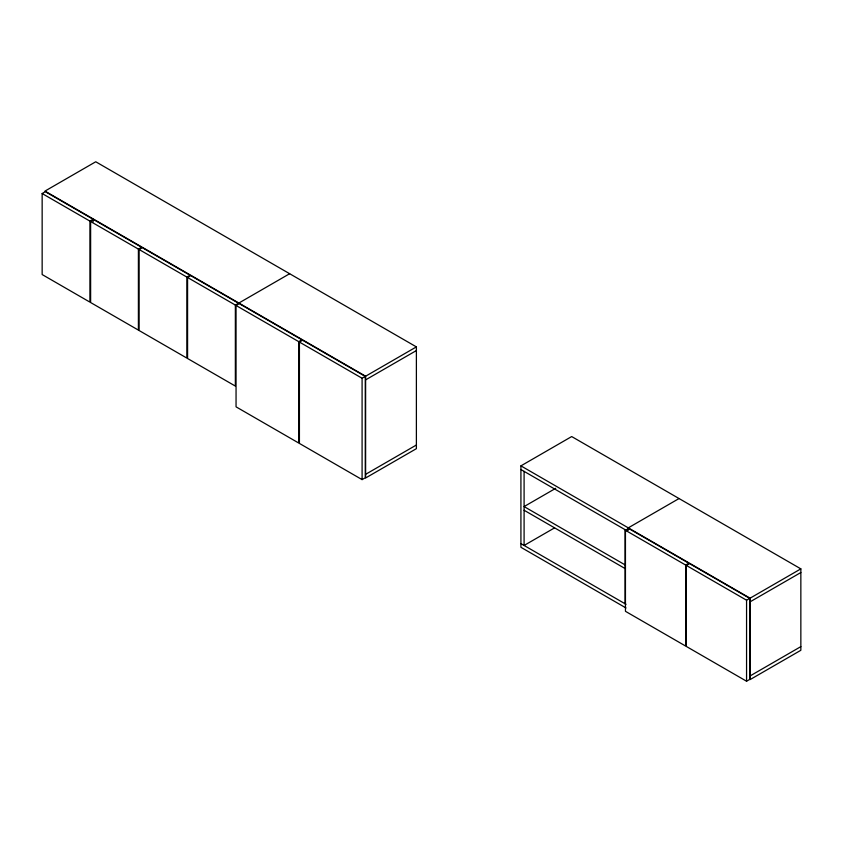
<?xml version="1.0" encoding="UTF-8"?>
<svg xmlns="http://www.w3.org/2000/svg" width="843" height="843" viewBox="0 0 843 843"><rect width="100%" height="100%" fill="white"/><g stroke="black" fill="none" stroke-linecap="round" stroke-linejoin="round"><path stroke-width="1.26" d="M42.15 193.532L89.916 221.108L89.916 302.121L42.15 274.544L42.15 193.532L45.322 191.698L93.099 219.275L93.099 221.888M89.916 221.108L93.099 219.275M90.623 221.519L93.794 219.686L141.571 247.262L138.4 249.096L90.623 221.519L90.623 302.532L138.4 330.108L138.4 249.096M139.106 249.507L142.277 247.673L190.044 275.25L186.872 277.084L139.106 249.507L139.106 330.519L186.872 358.096L186.872 277.084M187.578 277.495L190.75 275.661L238.527 303.238L235.355 305.071L187.578 277.495L187.578 358.507L235.355 386.083L235.355 305.071M238.875 303.037L289.644 273.722M236.051 305.482L239.233 303.649L301.899 339.824L298.728 341.657L236.051 305.482L236.051 406.842L298.728 443.028L298.728 341.657M299.423 342.068L302.605 340.235L365.272 376.41L365.272 477.781L362.09 479.614L299.423 443.429L299.423 342.068L362.09 378.244L365.272 376.41M365.62 376.21L416.389 346.894L416.389 448.676L365.62 477.981L365.62 376.21L44.974 191.087L95.744 161.772L416.389 346.894M365.62 379.877L416.389 350.562M365.62 474.324L416.389 445.009M520.921 465.873L571.691 436.558L800.85 568.867L800.85 650.29L750.08 679.595L750.08 598.182L520.921 465.873L520.921 547.297L626.012 607.972M555.685 488.339L524.093 506.58L625.106 564.894M554.557 527.876L524.093 545.463L524.093 471.363M679.047 498.54L628.277 527.855L628.277 530.3M625.453 530.3L628.625 528.466L688.826 563.219L685.654 565.052L625.453 530.3L625.453 611.312L685.654 646.065L685.654 565.052M686.36 565.453L689.532 563.63L749.733 598.382L749.733 679.395L746.561 681.228L686.36 646.465L686.36 565.453L746.561 600.216L749.733 598.382M750.08 598.182L800.85 568.867M750.08 601.839L800.85 572.534M750.08 675.938L800.85 646.623M520.921 469.54L627.213 530.9M524.093 510.247L625.106 568.561M520.921 543.63L626.012 604.305M746.561 600.216L746.561 681.228M625.106 529.689L625.106 603.778M362.09 378.244L362.09 479.614"/></g></svg>
